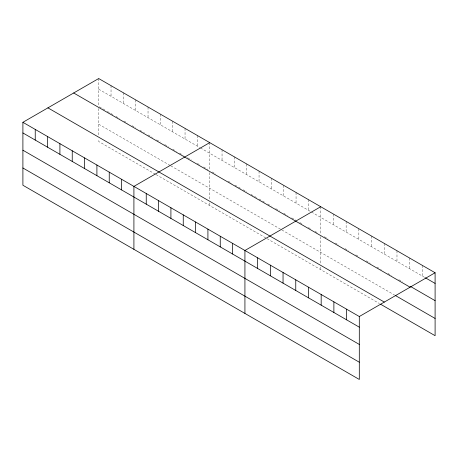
<?xml version="1.0" encoding="UTF-8"?>
<svg xmlns="http://www.w3.org/2000/svg" width="458" height="458" viewBox="0 0 458 458"><rect width="100%" height="100%" fill="white"/><g stroke="black" fill="none" stroke-linecap="round" stroke-linejoin="round"><path stroke-width="0.34" stroke-dasharray="2.29 1.72" d="M98.699 78.541L98.699 105.781M98.699 89.19L199.843 147.585M200.461 147.94L310.856 211.676M311.474 212.031L424.812 277.468M99.317 106.8L104.865 110.006M107.332 111.426L112.886 114.632M115.966 116.412L119.67 118.548M123.986 121.044L127.685 123.179M132.001 125.669L135.705 127.805M140.022 130.301L144.339 132.791M148.037 134.927L152.354 137.423M156.67 139.913L160.374 142.049M164.691 144.545L168.389 146.68M172.706 149.171L176.41 151.306M179.49 153.087L183.194 155.222M187.511 157.718L191.209 159.853M197.375 163.414L199.224 164.485M203.547 166.975L207.863 169.466M212.18 171.962L215.878 174.097M228.216 181.219L231.914 183.355M235 185.135L240.547 188.341M243.015 189.761L246.713 191.902M251.036 194.392L256.583 197.598M259.051 199.024L264.604 202.224M267.684 204.005L271.382 206.14M275.705 208.636L279.403 210.772M283.72 213.262L287.418 215.403M291.735 217.894L296.057 220.384M299.755 222.519L302.223 223.945M308.389 227.506L310.238 228.576M315.173 231.422L317.022 232.492M324.356 236.723L327.985 238.818M335.25 243.015L338.88 245.11M344.931 248.602L348.561 250.698M355.826 254.894L358.849 256.64M366.114 260.831L370.345 263.276M377.003 267.123L381.239 269.567M387.897 273.409L391.527 275.504M398.792 279.701L402.422 281.796M98.699 124.221L170.239 165.527M170.857 165.882L281.252 229.618M281.87 229.973L394.556 295.032M155.439 174.235L98.699 141.476L98.699 138.826M156.058 174.595L266.453 238.332M267.066 238.687L379.424 303.557M422.39 265.422L422.39 276.071M409.681 258.083L409.681 268.731M396.977 250.749L396.977 261.392M384.268 243.41L384.268 254.058M371.558 236.07L371.558 246.719M358.849 228.737L358.849 239.385M346.139 221.397L346.139 232.046M333.43 214.063L333.43 224.706M320.726 206.724L320.726 234.628M320.726 236.677L320.726 264.352M320.726 267.008L320.726 269.665M308.389 199.602L308.389 210.251M296.057 192.48L296.057 203.129M283.72 185.358L283.72 196.007M271.382 178.236L271.382 188.885M259.051 171.12L259.051 181.763M246.713 163.998L246.713 174.641M234.381 156.876L234.381 167.525M222.044 149.755L222.044 160.403M209.712 142.633L209.712 169.872M209.712 172.586L209.712 200.261M209.712 202.917L209.712 205.573M197.375 135.511L197.375 146.159M185.043 128.389L185.043 139.037M172.706 121.267L172.706 131.915M160.374 114.145L160.374 124.794M148.037 107.023L148.037 117.672M135.705 99.901L135.705 110.55M123.368 92.785L123.368 103.428M111.036 85.663L111.036 96.306M98.699 108.494L98.699 136.169"/><path stroke-width="0.69" d="M22.9 122.303L359.301 316.524L359.301 379.459L22.9 185.244L22.9 122.303L98.699 78.541L435.1 272.756L435.1 335.697L380.632 304.255M209.712 142.633L133.913 186.395L133.913 249.335M320.726 206.724L244.927 250.486L244.927 313.427M359.301 316.524L435.1 272.756M425.419 277.817L435.1 283.405M410.288 286.336L435.1 300.66M73.686 92.98L410.087 287.2M395.157 295.381L435.1 318.442M47.913 107.859L384.314 302.08M22.9 132.952L359.301 327.167M22.9 150.207L359.301 344.427M22.9 167.983L359.301 362.204M346.591 309.184L346.591 319.833M333.882 301.845L333.882 312.493M321.173 294.511L321.173 305.16M308.469 287.172L308.469 297.82M295.759 279.838L295.759 290.481M283.05 272.499L283.05 283.147M270.34 265.159L270.34 275.808M257.631 257.825L257.631 268.474M232.59 243.364L232.59 254.013M220.252 236.242L220.252 246.891M207.921 229.12L207.921 239.769M195.583 222.004L195.583 232.647M183.252 214.882L183.252 225.525M170.914 207.76L170.914 218.409M158.583 200.638L158.583 211.287M146.245 193.516L146.245 204.165M121.576 179.273L121.576 189.921M109.244 172.151L109.244 182.799M96.907 165.029L96.907 175.677M84.575 157.907L84.575 168.555M72.238 150.785L72.238 161.434M59.906 143.669L59.906 154.312M47.569 136.547L47.569 147.19M35.237 129.425L35.237 140.074"/></g></svg>
